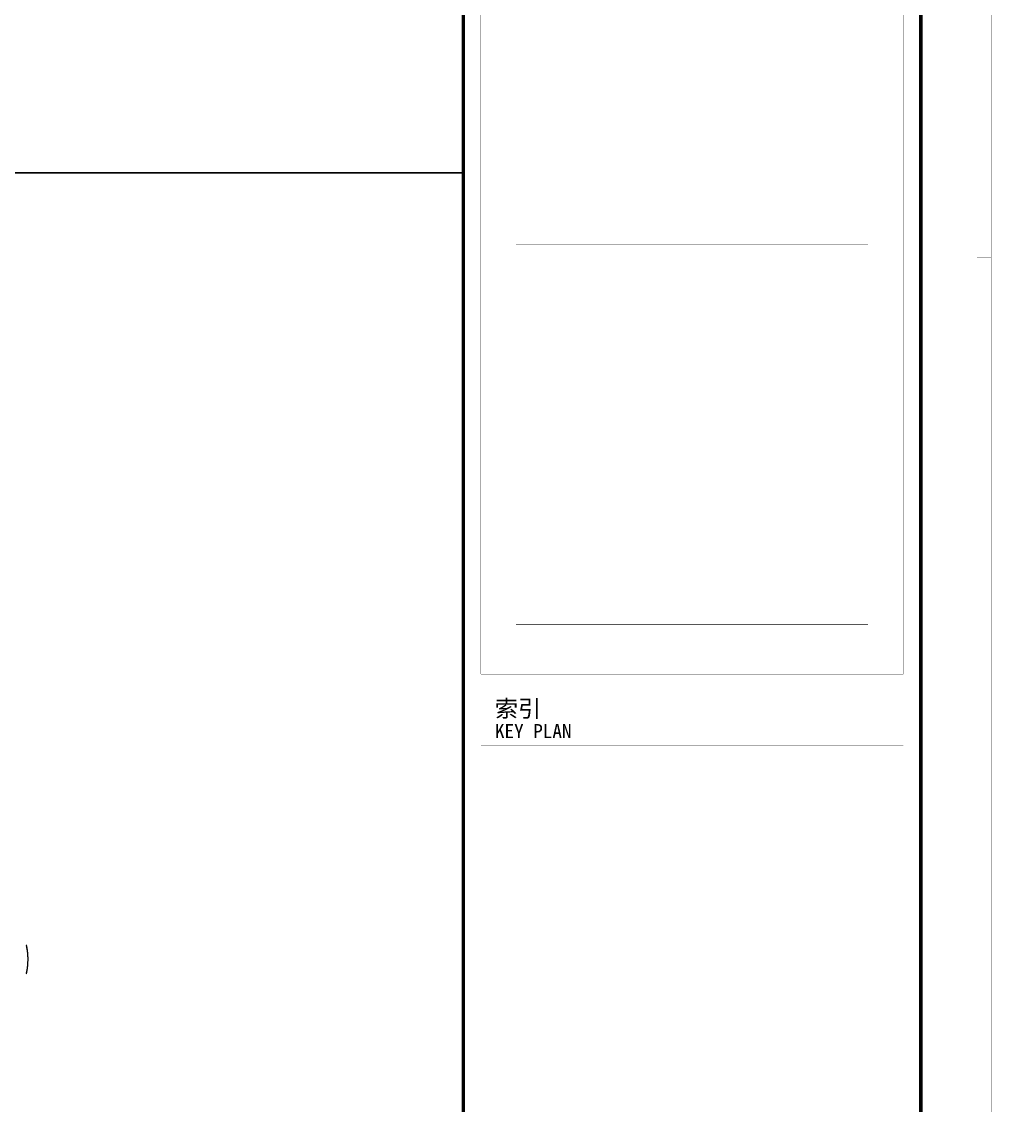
# Model space of a CAD drawing. Extents: x -280168 to 205214, y -148835 to -64913.
# Drawn here: x 71278 to 85055, y -131173 to -115784 of the extents above; entities that cross this region are included whole.
import ezdxf
from ezdxf.enums import TextEntityAlignment as Align

# ---------------------------------------------------------------- set-up
doc = ezdxf.new("R2010")
doc.units = 0
doc.header["$LTSCALE"] = 1000
doc.header["$MEASUREMENT"] = 0
doc.layers.add('02-TEXT_标注', color=130, linetype='Continuous')
doc.layers.add('04-不打印_辅助线', color=165, linetype='Continuous', plot=False)
doc.styles.add('_TCH_DIM', font='ros1.shx', dxfattribs={"width": 0.75, "bigfont": 'jd.shx'})
doc.styles.add('图签信息$0$华文细黑', font='STXIHEI_0.TTF', dxfattribs={"height": 10})

# ---------------------------------------------------------------- blocks, each defined once
blk = doc.blocks.new('图框-A1+1-4')
for points, const_width in [([(0, 0), (1051, 0), (1051, 594), (0, 594)], 0.05), ([(976, 584), (25, 584), (25, 10), (976, 10)], 0.5)]:
    blk.add_lwpolyline(points, close=True, dxfattribs=dict(const_width=const_width))
at = {"const_width": 0.05}
blk.add_lwpolyline([(1051, 297), (1049, 297)], dxfattribs=at)
blk = doc.blocks.new('图签信息')
at = {"const_width": 0.5}
blk.add_lwpolyline([(-65, 0), (0, 0), (0, 500.5), (-65, 500.5)], close=True, dxfattribs=at)
at = {"const_width": 0.05}
for points in [[(-62.5, 404.92), (-62.5, 227.83)], [(-62.5, 227.83), (-2.5, 227.83), (-2.5, 404.92)], [(-57.5, 288.83), (-7.5, 288.83)], [(-57.5, 234.85), (-7.5, 234.85)], [(-62.5, 227.83), (-2.5, 227.83)], [(-62.5, 217.74), (-2.5, 217.74)]]:
    blk.add_lwpolyline(points, dxfattribs=at)
at = {"style": '图签信息$0$华文细黑'}
for s, height, p in [('索引', 2.4, (-60.5, 224.14)), ('KEY PLAN', 2, (-60.5, 220.74))]:
    blk.add_text(s, height=height, dxfattribs=at).set_placement(p, align=Align.TOP_LEFT)
blk = doc.blocks.new('图签-A1')
at = {"color": 2}
blk.add_blockref('图签信息', (0, 0), dxfattribs=at)

msp = doc.modelspace()

# ---------------------------------------------------------------- linework, layer by layer
at = {"layer": '04-不打印_辅助线'}
for points in [[(-17547.6, -117932.1), (77552.4, -117932.1), (77552.4, -90432.1), (-17547.6, -90432.1)], [(-17547.6, -145432.1), (77552.4, -145432.1), (77552.4, -117932.1), (-17547.6, -117932.1)]]:
    msp.add_lwpolyline(points, close=True, dxfattribs=at)

# ---------------------------------------------------------------- block references
at = {"xscale": 100, "yscale": 100, "zscale": 100}
for name, p in [('图框-A1+1-4', (-20047.6, -148832.1)), ('图签-A1', (84052.4, -147832.1))]:
    msp.add_blockref(name, p, dxfattribs=at)

# ---------------------------------------------------------------- texts
at = {"layer": '02-TEXT_标注', "style": '_TCH_DIM', "width": 0.6375}
msp.add_text(')', height=350, dxfattribs=at).set_placement((71322.9, -129277.1))

doc.saveas('drawing.dxf')
